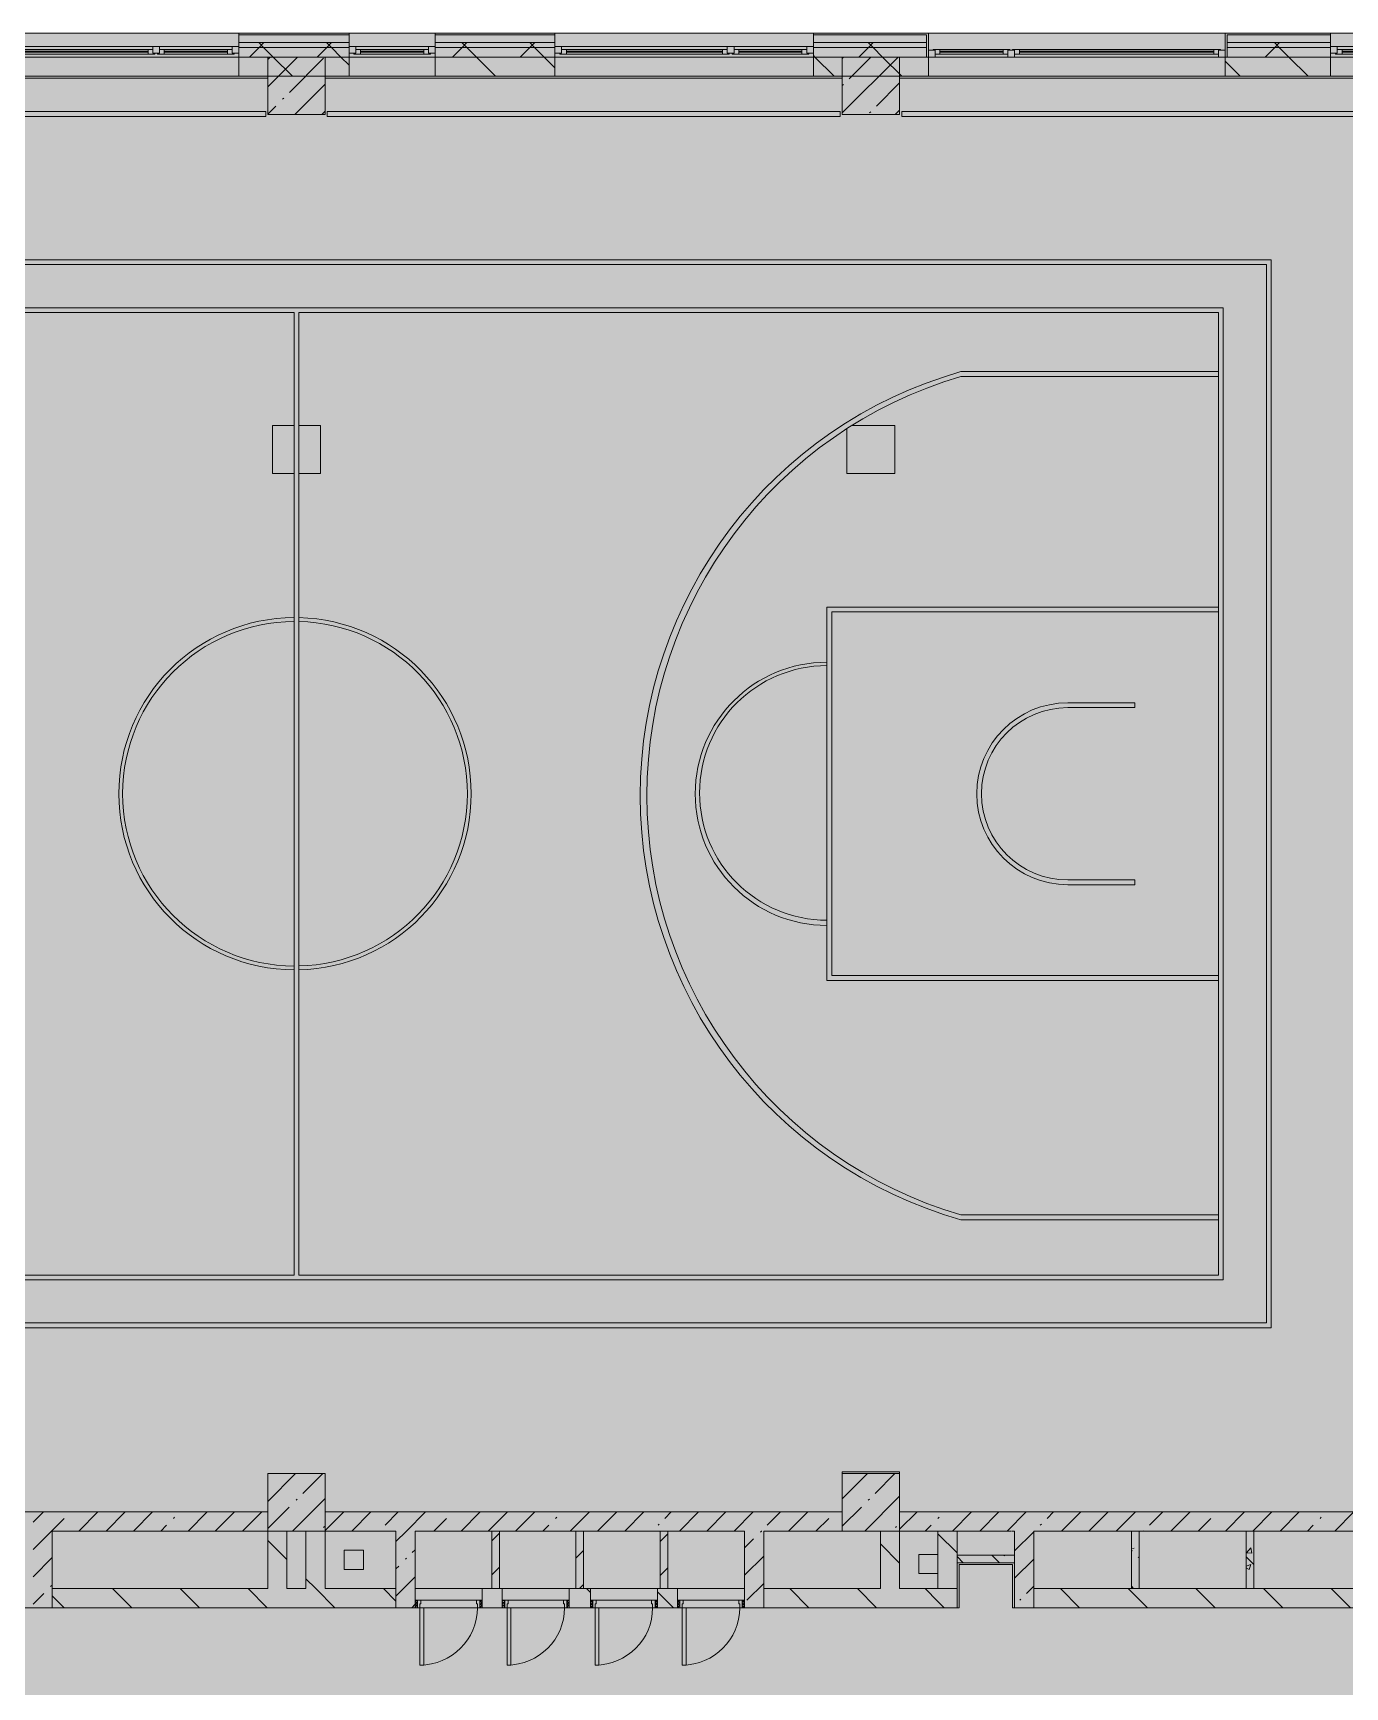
# Model space of a CAD drawing. Header units: millimetres. Extents: x 35098 to 231722, y -8553 to 29000.
# Drawn here: x 156422 to 170122, y 10072 to 27350 of the extents above; entities that cross this region are included whole.
import ezdxf

# ---------------------------------------------------------------- set-up
doc = ezdxf.new("R2010")
doc.units = ezdxf.units.MM
doc.linetypes.add('200_ШТРИХ__ш1_п0_6_', pattern=[800, 500, -300])
doc.layers.add('A-DETL-GENF-1', color=7, linetype='Continuous', lineweight=9, true_color=0xc0c0c0, transparency=0.4)
for name, color, linetype, lineweight in [('A-DETL-MBND-1', 7, '200_ШТРИХ__ш1_п0_6_', 9), ('A-WALL-4', 7, 'Continuous', 5), ('I-WALL-3', 7, 'Continuous', 5), ('S-COLS-1', 7, 'Continuous', 5)]:
    doc.layers.add(name, color=color, linetype=linetype, lineweight=lineweight)
for name, color, linetype, lineweight, true_color in [('A-DOOR-2', 7, 'Continuous', 5, 0xaaaaaa), ('A-DOOR-3', 7, 'Continuous', 5, 0xe2e2e2), ('A-DOOR-4', 7, 'Continuous', 5, 0xb7b7b7), ('A-DOOR-FRAM-1', 7, 'Continuous', 5, 0xe2e2e2), ('A-DOOR-FRAM-2', 7, 'Continuous', 5, 0xaaaaaa), ('A-DOOR-FRAM-3', 7, 'Continuous', 5, 0xb7b7b7), ('A-FLOR-2', 7, 'Continuous', 5, 0xb7b7b7), ('A-GLAZ-3', 7, 'Continuous', 5, 0x737373), ('A-WALL-5', 7, 'Continuous', 9, 0x737373), ('A-WALL-6', 7, 'Continuous', 5, 0x737373), ('I-WALL-4', 7, 'Continuous', 5, 0x737373), ('I-WALL-5', 7, 'Continuous', 5, 0x787878), ('S-COLS-2', 7, 'Continuous', 5, 0x737373)]:
    doc.layers.add(name, color=color, linetype=linetype, lineweight=lineweight, true_color=true_color)
pattern_1 = [(135, (104712.3, 0), (-353.5534, -353.5534), [])]
pattern_2 = [(45, (104712.3, 0), (-285.1231, 285.1231), []), (45, (104997.44, 0), (-285.1231, 285.1231), [504.031, -100.806, 16.764, -84.042])]
pattern_3 = [(45, (104712.3, 0), (-353.5534, 353.5534), []), (135, (104712.3, 0), (-353.5534, -353.5534), [])]
pattern_4 = [(135, (104712.3, 0), (-377.1708, -377.1708), [533.4, -88.9, 17.78, -88.9]), (135, (104712.3, 376.94), (-377.1708, -377.1708), []), (50, (104712.3, 0), (637.6445, -55.7866), [66.675, -733.425]), (355, (104712.3, 0), (-123.3494, 668.699), [53.34, -586.74]), (100.451, (104765.45, -4.65), (514.299, 612.908), [56.665, -623.315]), (46.184, (104712.3, 177.8), (948.776, -147.15), [100.012, -1100.137]), (96.636, (104791.4, 165.5), (830.909, 865.997), [84.998, -934.973]), (351.184, (104712.3, 177.8), (830.918, 865.988), [80.01, -880.11]), (21, (104801.2, 133.35), (530.6506, -357.9283), [66.675, -733.425]), (326, (104801.2, 133.35), (216.308, 644.6585), [53.34, -586.74]), (71.451, (104845.44, 103.5), (746.9596, 286.7243), [56.665, -623.315]), (37.5, (104712.32, 0), (10.8105, 295.9426), [16.764, -562.864, 16.764, -578.866, -588.962]), (37.5, (104712.32, 0), (10.8105, 295.9426), [-1175.258, 16.764, -572.198]), (7.5, (104712.3, 0), (233.8692, 350.6318), [16.764, -322.834, 16.764, -549.529, -224.472]), (7.5, (104712.3, 0), (233.8692, 350.6318), [-905.891, 16.764, -207.708]), (327.5, (104514.07, 0), (474.5678, -20.0513), [16.764, -205.486, 16.764, -676.656, -920.115]), (327.5, (104514.07, 0), (474.5678, -20.0513), [-915.67, 16.764, -903.351]), (317.5, (104425.17, 0), (518.4522, 88.9934), [16.764, -272.161, 16.764, -443.738, -653.415]), (317.5, (104425.17, 0), (518.4522, 88.9934), [-749.427, 16.764, -636.651])]
pattern_5 = [(45, (104712.32, 0), (-176.7767, 176.7767), [])]
pattern_6 = [(135, (1951.41, 164.685), (-14.14214, -14.14214), []), (225, (1951.41, 164.685), (14.14214, -14.14214), [])]
pattern_7 = [(45, (-171.384, 164.685), (-14.1421, 14.1421), []), (135, (-171.384, 164.685), (-14.1421, -14.1421), [])]

# ---------------------------------------------------------------- blocks, each defined once
blk = doc.blocks.new('BSC_Колонна _Прямоугольная - 600х600-23205375-2_7_2_птичка')
at = {"layer": 'S-COLS-1'}
h = blk.add_hatch(dxfattribs=at)
h.set_pattern_fill('FP_120', color=256, style=0, pattern_type=2)
h.set_pattern_definition([(45, (-54460, -12000), (-285.123, 285.123), []), (45, (-54174.88, -12000), (-285.123, 285.123), [504.031, -100.806, 16.764, -84.042])])
h.paths.add_polyline_path([(-300, -300), (300, -300), (300, 300), (-300, 300)])
at = {"layer": 'S-COLS-2'}
for p, q in [((300, 300), (-300, 300)), ((-300, 300), (-300, -300)), ((300, -300), (300, 300)), ((-300, -300), (300, -300))]:
    blk.add_line(p, q, dxfattribs=at)
blk = doc.blocks.new('BSC_Колонна _Прямоугольная - 600х600-V96-2_7_2_птичка')
at = {"layer": 'S-COLS-1'}
h = blk.add_hatch(dxfattribs=at)
h.set_pattern_fill('FP_135', color=256, style=0, pattern_type=2)
h.set_pattern_definition([(45, (-60460, -12000), (-285.1231, 285.1231), []), (45, (-60174.88, -12000), (-285.1231, 285.1231), [504.031, -100.806, 16.764, -84.042])])
h.paths.add_polyline_path([(-300, -300), (300, -300), (300, 300), (-300, 300), (-300, -201)])
at = {"layer": 'S-COLS-2'}
for p, q in [((300, 300), (-300, 300)), ((-300, 300), (-300, -300)), ((300, -300), (300, 300)), ((-300, -300), (300, -300))]:
    blk.add_line(p, q, dxfattribs=at)
blk = doc.blocks.new('120_Окно_СКБ_2Ст - 120_Окно_СКБ_2Ст 2700х2500 _мал створка справа_ 2-23206922-2_7_2_птичка')
at = {"layer": 'A-GLAZ-3'}
for p, q in [((-1350, -75), (-1350, -5)), ((-1350, -5), (-1280, -5)), ((1350, -5), (-1350, -5)), ((-1280, -75), (-1350, -75)), ((-1350, -75), (-1300, -75)), ((-1280, -75), (-1300, -75)), ((-1300, -75), (-1300, -85)), ((-1300, -85), (470, -85)), ((470, -85), (-1300, -85)), ((-1280, -5), (-1280, -75)), ((450, -35), (-1280, -35)), ((-1280, -35), (-1280, -75)), ((-1230, -85), (-1230, -35)), ((-1230, -55), (400, -55)), ((400, -65), (-1230, -65)), ((400, -85), (400, -35)), ((450, -75), (450, -5)), ((450, -5), (520, -5)), ((450, -75), (450, -35)), ((520, -75), (450, -75)), ((470, -75), (450, -75)), ((470, -75), (500, -75)), ((470, -85), (470, -75)), ((520, -75), (500, -75)), ((500, -75), (500, -85)), ((500, -85), (1300, -85)), ((1300, -85), (500, -85)), ((520, -5), (520, -75)), ((1280, -35), (520, -35)), ((520, -35), (520, -75)), ((570, -85), (570, -35)), ((570, -55), (1230, -55)), ((1230, -65), (570, -65)), ((1230, -85), (1230, -35)), ((1280, -75), (1280, -5)), ((1280, -5), (1350, -5)), ((1280, -75), (1280, -35)), ((1350, -75), (1280, -75)), ((1300, -75), (1280, -75)), ((1300, -75), (1350, -75)), ((1300, -85), (1300, -75)), ((1350, -5), (1350, -75))]:
    blk.add_line(p, q, dxfattribs=at)
blk = doc.blocks.new('120_Окно_СКБ_2Ст - 120_Окно_СКБ_2Ст 3100х2500 _мал_створка слева_ 2-19089248-2_7_2_птичка')
at = {"layer": 'A-GLAZ-3'}
for p, q in [((-1550, -75), (-1550, -5)), ((-1550, -5), (-1480, -5)), ((1550, -5), (-1550, -5)), ((-1480, -75), (-1550, -75)), ((-1550, -75), (-1500, -75)), ((-1480, -75), (-1500, -75)), ((-1500, -75), (-1500, -85)), ((-1500, -85), (670, -85)), ((670, -85), (-1500, -85)), ((-1480, -5), (-1480, -75)), ((650, -35), (-1480, -35)), ((-1480, -35), (-1480, -75)), ((-1430, -85), (-1430, -35)), ((-1430, -55), (600, -55)), ((600, -65), (-1430, -65)), ((600, -85), (600, -35)), ((650, -75), (650, -5)), ((650, -5), (720, -5)), ((650, -75), (650, -35)), ((720, -75), (650, -75)), ((670, -75), (650, -75)), ((670, -75), (700, -75)), ((670, -85), (670, -75)), ((720, -75), (700, -75)), ((700, -75), (700, -85)), ((700, -85), (1500, -85)), ((1500, -85), (700, -85)), ((720, -5), (720, -75)), ((1480, -35), (720, -35)), ((720, -35), (720, -75)), ((770, -85), (770, -35)), ((770, -55), (1430, -55)), ((1430, -65), (770, -65)), ((1430, -85), (1430, -35)), ((1480, -75), (1480, -5)), ((1480, -5), (1550, -5)), ((1480, -75), (1480, -35)), ((1550, -75), (1480, -75)), ((1500, -75), (1480, -75)), ((1500, -75), (1550, -75)), ((1500, -85), (1500, -75)), ((1550, -5), (1550, -75))]:
    blk.add_line(p, q, dxfattribs=at)
blk = doc.blocks.new('120_Окно_СКБ_2Ст - 120_Окно_СКБ_2Ст 3100х2500 _мал_створка слева_-22274797-2_7_2_птичка')
at = {"layer": 'A-GLAZ-3'}
for p, q in [((-1550, 45), (-1550, 115)), ((-1550, 115), (-1480, 115)), ((1550, 115), (-1550, 115)), ((-1480, 45), (-1550, 45)), ((-1550, 45), (-1500, 45)), ((-1480, 45), (-1500, 45)), ((-1500, 45), (-1500, 35)), ((-1500, 35), (670, 35)), ((670, 35), (-1500, 35)), ((-1480, 115), (-1480, 45)), ((650, 85), (-1480, 85)), ((-1480, 85), (-1480, 45)), ((-1430, 35), (-1430, 85)), ((-1430, 65), (600, 65)), ((600, 55), (-1430, 55)), ((600, 35), (600, 85)), ((650, 45), (650, 115)), ((650, 115), (720, 115)), ((650, 45), (650, 85)), ((720, 45), (650, 45)), ((670, 45), (650, 45)), ((670, 45), (700, 45)), ((670, 35), (670, 45)), ((720, 45), (700, 45)), ((700, 45), (700, 35)), ((700, 35), (1500, 35)), ((1500, 35), (700, 35)), ((720, 115), (720, 45)), ((1480, 85), (720, 85)), ((720, 85), (720, 45)), ((770, 35), (770, 85)), ((770, 65), (1430, 65)), ((1430, 55), (770, 55)), ((1430, 35), (1430, 85)), ((1480, 45), (1480, 115)), ((1480, 115), (1550, 115)), ((1480, 45), (1480, 85)), ((1550, 45), (1480, 45)), ((1500, 45), (1480, 45)), ((1500, 45), (1550, 45)), ((1500, 35), (1500, 45)), ((1550, 115), (1550, 45))]:
    blk.add_line(p, q, dxfattribs=at)
blk = doc.blocks.new('BSC_Колонна _Прямоугольная - 500х500-33455413-2_7_2_птичка')
at = {"layer": 'A-DETL-MBND-1'}
for p, q in [((-250, 250), (-23, 250)), ((-250, -250), (-250, 250)), ((27, 250), (250, 250)), ((250, 250), (250, -250)), ((-23, -250), (-250, -250)), ((250, -250), (27, -250))]:
    blk.add_line(p, q, dxfattribs=at)
blk = doc.blocks.new('120_Окно_СКБ_1Ст - 120_Окно_СКБ_1Ст 900х2500_h_-19906774-2_7_2_птичка')
at = {"layer": 'A-GLAZ-3'}
for p, q in [((-450, -75), (-450, -5)), ((-450, -5), (-380, -5)), ((450, -5), (-450, -5)), ((-380, -75), (-450, -75)), ((-450, -75), (-400, -75)), ((-380, -75), (-400, -75)), ((-400, -75), (-400, -85)), ((-400, -85), (400, -85)), ((400, -85), (-400, -85)), ((-380, -5), (-380, -75)), ((380, -35), (-380, -35)), ((-380, -35), (-380, -75)), ((-330, -85), (-330, -35)), ((-330, -55), (330, -55)), ((330, -65), (-330, -65)), ((330, -85), (330, -35)), ((380, -75), (380, -5)), ((380, -5), (450, -5)), ((380, -75), (380, -35)), ((450, -75), (380, -75)), ((400, -75), (380, -75)), ((400, -75), (450, -75)), ((400, -85), (400, -75)), ((450, -5), (450, -75))]:
    blk.add_line(p, q, dxfattribs=at)
blk = doc.blocks.new('110_Дверь_СКБ_1Ст - д-18 700x2100h_Технический шкаф ЭОМ и СС-V152-2_7_2_птичка')
at = {"layer": 'A-DOOR-2'}
h = blk.add_hatch(dxfattribs=at)
h.set_pattern_fill('FP_176', color=256, style=0, pattern_type=2)
h.set_pattern_definition(pattern_6)
h.paths.add_polyline_path([(362.5, 100), (337.5, 100), (337.5, 20), (362.5, 20)])
at = {"layer": 'A-DOOR-3'}
h = blk.add_hatch(color=256, dxfattribs=at)
h.paths.add_polyline_path([(-312.5, 100), (-312.5, 20), (-277.5, 20), (-277.5, 60), (-287.5, 60), (-287.5, 100), (-300.5, 100)])
h.paths.add_polyline_path([(312.5, 100), (312.5, 60), (302.5, 60), (302.5, 20), (337.5, 20), (337.5, 100)])
at = {"layer": 'A-DOOR-FRAM-1'}
blk.add_hatch(color=256, dxfattribs=at).paths.add_polyline_path([(272.5, 700), (272.5, 100), (312.5, 100), (312.5, 700)])
at = {"layer": 'A-DOOR-FRAM-2'}
h = blk.add_hatch(dxfattribs=at)
h.set_pattern_fill('FP_177', color=256, style=0, pattern_type=2)
h.set_pattern_definition(pattern_7)
h.paths.add_polyline_path([(-312.5, 100), (-337.5, 100), (-337.5, 20), (-312.5, 20)])
at = {"layer": 'A-DOOR-4'}
for p, q in [((312.5, 700), (272.5, 700)), ((272.5, 700), (272.5, 100)), ((312.5, 100), (312.5, 700)), ((272.5, 100), (312.5, 100))]:
    blk.add_line(p, q, dxfattribs=at)
blk.add_arc((312.5, 100), 600, 90, 180, dxfattribs=at)
at = {"layer": 'A-DOOR-FRAM-3'}
for p, q in [((-312.5, 100), (-337.5, 100)), ((-337.5, 100), (-337.5, 20)), ((-337.5, 20), (-312.5, 20)), ((-287.5, 100), (-312.5, 100)), ((-312.5, 100), (-312.5, 20)), ((-312.5, 20), (-312.5, 100)), ((-312.5, 20), (-277.5, 20)), ((-287.5, 60), (-287.5, 100)), ((-287.5, 100), (272.5, 100)), ((-277.5, 60), (-287.5, 60)), ((-277.5, 20), (-277.5, 60)), ((302.5, 20), (-277.5, 20)), ((312.5, 60), (302.5, 60)), ((302.5, 60), (302.5, 20)), ((302.5, 20), (337.5, 20)), ((312.5, 100), (312.5, 60)), ((337.5, 100), (312.5, 100)), ((337.5, 20), (337.5, 100)), ((362.5, 100), (337.5, 100)), ((337.5, 100), (337.5, 20)), ((337.5, 20), (362.5, 20)), ((362.5, 20), (362.5, 100))]:
    blk.add_line(p, q, dxfattribs=at)
blk = doc.blocks.new('110_Дверь_СКБ_1Ст - д-18 700x2100h_Технический шкаф ЭОМ и СС-V153-2_7_2_птичка')
at = {"layer": 'A-DOOR-2'}
h = blk.add_hatch(dxfattribs=at)
h.set_pattern_fill('FP_176', color=256, style=0, pattern_type=2)
h.set_pattern_definition(pattern_6)
h.paths.add_polyline_path([(362.5, 100), (337.5, 100), (337.5, 20), (362.5, 20)])
at = {"layer": 'A-DOOR-3'}
h = blk.add_hatch(color=256, dxfattribs=at)
h.paths.add_polyline_path([(312.5, 100), (312.5, 60), (302.5, 60), (302.5, 20), (337.5, 20), (337.5, 100)])
h.paths.add_polyline_path([(-287.5, 100), (-312.5, 100), (-312.5, 20), (-277.5, 20), (-277.5, 60), (-287.5, 60)])
at = {"layer": 'A-DOOR-FRAM-1'}
blk.add_hatch(color=256, dxfattribs=at).paths.add_polyline_path([(272.5, 700), (272.5, 100), (312.5, 100), (312.5, 700)])
at = {"layer": 'A-DOOR-FRAM-2'}
h = blk.add_hatch(dxfattribs=at)
h.set_pattern_fill('FP_177', color=256, style=0, pattern_type=2)
h.set_pattern_definition(pattern_7)
h.paths.add_polyline_path([(-318, 100), (-337.5, 100), (-337.5, 20), (-312.5, 20), (-312.5, 100)])
at = {"layer": 'A-DOOR-4'}
for p, q in [((312.5, 700), (272.5, 700)), ((272.5, 700), (272.5, 100)), ((312.5, 100), (312.5, 700)), ((272.5, 100), (312.5, 100))]:
    blk.add_line(p, q, dxfattribs=at)
blk.add_arc((312.5, 100), 600, 90, 180, dxfattribs=at)
at = {"layer": 'A-DOOR-FRAM-3'}
for p, q in [((-312.5, 100), (-337.5, 100)), ((-337.5, 100), (-337.5, 20)), ((-337.5, 20), (-312.5, 20)), ((-287.5, 100), (-312.5, 100)), ((-312.5, 100), (-312.5, 20)), ((-312.5, 20), (-312.5, 100)), ((-312.5, 20), (-277.5, 20)), ((-287.5, 60), (-287.5, 100)), ((-287.5, 100), (272.5, 100)), ((-277.5, 60), (-287.5, 60)), ((-277.5, 20), (-277.5, 60)), ((302.5, 20), (-277.5, 20)), ((312.5, 60), (302.5, 60)), ((302.5, 60), (302.5, 20)), ((302.5, 20), (337.5, 20)), ((312.5, 100), (312.5, 60)), ((337.5, 100), (312.5, 100)), ((337.5, 20), (337.5, 100)), ((362.5, 100), (337.5, 100)), ((337.5, 100), (337.5, 20)), ((337.5, 20), (362.5, 20)), ((362.5, 20), (362.5, 100))]:
    blk.add_line(p, q, dxfattribs=at)
blk = doc.blocks.new('BSC_Колонна _Прямоугольная - 500х500-V164-2_7_2_птичка')
at = {"layer": 'A-DETL-MBND-1'}
for p, q in [((-250, -250), (-250, 216)), ((-198, 250), (250, 250)), ((250, 250), (250, -250)), ((250, -250), (-250, -250))]:
    blk.add_line(p, q, dxfattribs=at)

msp = doc.modelspace()

# ---------------------------------------------------------------- hatches: boundary and pattern name
at = {"layer": 'A-DETL-GENF-1'}
msp.add_hatch(color=256, dxfattribs=at).paths.add_polyline_path([(180553.3, -280), (180572.3, -280), (180572.3, 3300), (189572.3, 3300), (189572.3, 27350), (146622.3, 27350), (146622.3, 23778), (143472.3, 23778), (143472.3, -280), (179625.7, -280)])
at = {"layer": 'A-WALL-4'}
h = msp.add_hatch(dxfattribs=at)
h.set_pattern_fill('FP_103', color=256, style=0, pattern_type=2)
h.set_pattern_definition(pattern_3)
h.paths.add_polyline_path([(189516.2, 27200), (189572.3, 27200), (189572.3, 27250), (185062.3, 27250), (185062.3, 27200), (188900.9, 27200)])
h.paths.add_polyline_path([(181480.8, 27200), (182562.3, 27200), (182562.3, 27250), (181052.3, 27250), (181052.3, 27200)])
h.paths.add_polyline_path([(172205.6, 27200), (172672.3, 27200), (172669.3, 27250), (170872.3, 27250), (170872.3, 27200), (171278.1, 27200)])
h.paths.add_polyline_path([(173572.3, 27200), (178952.3, 27200), (178952.3, 27250), (173572.3, 27250)])
h.paths.add_polyline_path([(169972.3, 27200), (169972.3, 27250), (168892.3, 27250), (168892.3, 27200), (169667.5, 27200)])
h.paths.add_polyline_path([(154372.6, 27200), (155472.5, 27200), (155472.5, 27250), (154372.6, 27250)])
h.paths.add_polyline_path([(164572.3, 27200), (165752.3, 27200), (165752.3, 27250), (164572.3, 27250)])
h.paths.add_polyline_path([(161872.3, 27200), (161872.3, 27250), (160622.2, 27250), (160622.2, 27200), (161539.1, 27200)])
h.paths.add_polyline_path([(159220.3, 27200), (159722.2, 27200), (159722.2, 27250), (158572.5, 27250), (158572.5, 27200)])
h.paths.add_polyline_path([(146772.3, 27200), (149119.3, 27200), (149119.3, 27250), (146722.3, 27250), (146722.3, 27200)])
h.paths.add_polyline_path([(153472.6, 27200), (153472.6, 27250), (152219.3, 27250), (152219.3, 27200), (152727.7, 27200)])
h = msp.add_hatch(dxfattribs=at)
h.set_pattern_fill('FP_103', color=256, style=0, pattern_type=2)
h.set_pattern_definition(pattern_3)
h.paths.add_polyline_path([(188912.3, 27100), (189572.3, 27100), (189572.3, 27200), (185062.3, 27200), (185062.3, 27100), (188900.9, 27100)])
h.paths.add_polyline_path([(172205.6, 27100), (172672.3, 27100), (172669.3, 27200), (170872.3, 27200), (170872.3, 27100), (171472.3, 27100)])
h.paths.add_polyline_path([(169972.3, 27100), (169972.3, 27200), (168892.3, 27200), (168892.3, 27100), (169667.5, 27100)])
h.paths.add_polyline_path([(173572.3, 27100), (178952.3, 27100), (178952.3, 27200), (173572.3, 27200)])
h.paths.add_polyline_path([(182562.3, 27100), (182562.3, 27200), (181052.3, 27200), (181052.3, 27100), (182408.3, 27100)])
h.paths.add_polyline_path([(161872.3, 27100), (161872.3, 27200), (160622.2, 27200), (160622.2, 27100), (161539.1, 27100)])
h.paths.add_polyline_path([(165752.3, 27100), (165752.3, 27200), (164572.3, 27200), (164572.3, 27100), (165712.9, 27100)])
h.paths.add_polyline_path([(158572.5, 27100), (159722.2, 27100), (159722.2, 27200), (158572.5, 27200)])
h.paths.add_polyline_path([(149119.3, 27100), (149119.3, 27200), (146772.3, 27200), (146772.3, 27100), (148090.1, 27100)])
h.paths.add_polyline_path([(152219.3, 27100), (153472.6, 27100), (153472.6, 27200), (152219.3, 27200)])
h.paths.add_polyline_path([(154372.6, 27100), (155472.5, 27100), (155472.5, 27200), (154372.6, 27200)])
at = {"layer": 'I-WALL-3'}
h = msp.add_hatch(dxfattribs=at)
h.set_pattern_fill('FP_114', color=256, style=0, pattern_type=2)
h.set_pattern_definition(pattern_1)
h.paths.add_polyline_path([(185062.3, 26900), (185362.3, 26900), (185362.3, 27100), (185062.3, 27100), (185062.3, 26974.9)])
h.paths.add_polyline_path([(188912.3, 26900), (188912.3, 27100), (185862.3, 27100), (185862.3, 26900), (188900.9, 26900)])
h.paths.add_polyline_path([(178252.3, 26900), (178252.3, 27100), (175522.3, 27100), (175522.3, 26900), (177770.7, 26900)])
h.paths.add_polyline_path([(172672.3, 26900), (172669.3, 27100), (171472.3, 27100), (171472.3, 26900), (172669.3, 26900)])
h.paths.add_polyline_path([(178952.3, 26900), (178952.3, 27100), (178752.3, 27100), (178752.3, 26900)])
h.paths.add_polyline_path([(173572.3, 26900), (175022.3, 26900), (175022.3, 27100), (173572.3, 27100)])
h.paths.add_polyline_path([(181462.3, 26900), (181462.3, 27100), (181052.3, 27100), (181052.3, 26900)])
h.paths.add_polyline_path([(182562.3, 26900), (182562.3, 27100), (181962.3, 27100), (181962.3, 26900), (182408.3, 26900)])
h.paths.add_polyline_path([(161075.3, 26900), (161872.3, 26900), (161872.3, 27100), (160622.2, 27100), (160622.2, 26900)])
h.paths.add_polyline_path([(158572.5, 26900), (159722.2, 26900), (159722.2, 27100), (158572.5, 27100)])
h.paths.add_polyline_path([(164572.3, 26900), (165772.3, 26900), (165772.3, 27100), (164572.3, 27100)])
h.paths.add_polyline_path([(169177.1, 26900), (169972.3, 26900), (169972.3, 27100), (168872.3, 27100), (168872.3, 26900)])
h.paths.add_polyline_path([(155077.1, 26900), (155472.5, 26900), (155472.5, 27100), (155077.1, 27100)])
h = msp.add_hatch(dxfattribs=at)
h.set_pattern_fill('FP_114', color=256, style=0, pattern_type=2)
h.set_pattern_definition(pattern_1)
h.paths.add_polyline_path([(155510.2, 11700), (156422.3, 11700), (156422.3, 11900), (153472.3, 11900), (153472.3, 11700), (154582.7, 11700)])
h.paths.add_polyline_path([(147472.3, 11700), (149948, 11700), (149945.1, 11900), (147472.3, 11900)])
h.paths.add_polyline_path([(151398, 11700), (152872.3, 11700), (152872.3, 11900), (151398, 11900), (151398, 11799.5)])
h = msp.add_hatch(dxfattribs=at)
h.set_pattern_fill('FP_111', color=256, style=0, pattern_type=2)
h.set_pattern_definition(pattern_2)
h.paths.add_polyline_path([(156422.3, 10900), (156622.3, 10900), (156622.3, 11900), (156422.3, 11900), (156422.3, 11100)])
h = msp.add_hatch(dxfattribs=at)
h.set_pattern_fill('FP_111', color=256, style=0, pattern_type=2)
h.set_pattern_definition(pattern_2)
h.paths.add_polyline_path([(158872.3, 11700), (158872.3, 11900), (156622.3, 11900), (156622.3, 11700), (157365.3, 11700)])
h = msp.add_hatch(dxfattribs=at)
h.set_pattern_fill('FP_111', color=256, style=0, pattern_type=2)
h.set_pattern_definition(pattern_2)
h.paths.add_polyline_path([(160412.3, 11700), (164872.3, 11700), (164872.3, 11900), (159472.3, 11900), (159472.3, 11700), (160212.3, 11700)])
h.paths.add_polyline_path([(169172.3, 11700), (170872.3, 11700), (170872.3, 11900), (165472.3, 11900), (165472.3, 11700), (169092.3, 11700)])
h = msp.add_hatch(dxfattribs=at)
h.set_pattern_fill('FP_114', color=256, style=0, pattern_type=2)
h.set_pattern_definition(pattern_1)
h.paths.add_polyline_path([(159072.3, 11100), (159072.3, 11700), (158872.3, 11700), (158872.3, 11100)])
h = msp.add_hatch(dxfattribs=at)
h.set_pattern_fill('FP_114', color=256, style=0, pattern_type=2)
h.set_pattern_definition(pattern_1)
h.paths.add_polyline_path([(159272.3, 11100), (159472.3, 11100), (159472.3, 11700), (159272.3, 11700), (159272.3, 11221)])
h = msp.add_hatch(dxfattribs=at)
h.set_pattern_fill('FP_111', color=256, style=0, pattern_type=2)
h.set_pattern_definition(pattern_2)
h.paths.add_polyline_path([(160212.3, 10900), (160412.3, 10900), (160412.3, 11700), (160212.3, 11700), (160212.3, 10980)])
h = msp.add_hatch(dxfattribs=at)
h.set_pattern_fill('FP_115', color=256, style=0, pattern_type=2)
h.set_pattern_definition(pattern_5)
h.paths.add_polyline_path([(161291.6, 11100), (161291.6, 11700), (161211.6, 11700), (161211.6, 11100)])
h = msp.add_hatch(dxfattribs=at)
h.set_pattern_fill('FP_115', color=256, style=0, pattern_type=2)
h.set_pattern_definition(pattern_5)
h.paths.add_polyline_path([(162171.6, 11100), (162171.6, 11700), (162091.6, 11700), (162091.6, 11100)])
h = msp.add_hatch(dxfattribs=at)
h.set_pattern_fill('FP_115', color=256, style=0, pattern_type=2)
h.set_pattern_definition(pattern_5)
h.paths.add_polyline_path([(163051.6, 11100), (163051.6, 11700), (162971.6, 11700), (162971.6, 11100)])
h = msp.add_hatch(dxfattribs=at)
h.set_pattern_fill('FP_111', color=256, style=0, pattern_type=2)
h.set_pattern_definition(pattern_2)
h.paths.add_polyline_path([(164052.3, 10900), (164052.3, 11700), (163852.3, 11700), (163857.9, 10900)])
h = msp.add_hatch(dxfattribs=at)
h.set_pattern_fill('FP_114', color=256, style=0, pattern_type=2)
h.set_pattern_definition(pattern_1)
h.paths.add_polyline_path([(165472.3, 11100), (165472.3, 11700), (165272.3, 11700), (165272.3, 11100)])
h = msp.add_hatch(dxfattribs=at)
h.set_pattern_fill('FP_114', color=256, style=0, pattern_type=2)
h.set_pattern_definition(pattern_1)
h.paths.add_polyline_path([(166072.3, 11100), (166072.3, 11700), (165872.3, 11700), (165872.3, 11100)])
h = msp.add_hatch(dxfattribs=at)
h.set_pattern_fill('FP_114', color=256, style=0, pattern_type=2)
h.set_pattern_definition(pattern_1)
h.paths.add_polyline_path([(165872.3, 10900), (166072.3, 10900), (166072.3, 11700), (165872.3, 11700), (165872.3, 11100)])
h = msp.add_hatch(dxfattribs=at)
h.set_pattern_fill('FP_111', color=256, style=0, pattern_type=2)
h.set_pattern_definition(pattern_2)
h.paths.add_polyline_path([(166872.3, 10900), (166872.3, 11700), (166672.3, 11700), (166672.3, 10900)])
h = msp.add_hatch(dxfattribs=at)
h.set_pattern_fill('FP_114', color=256, style=0, pattern_type=2)
h.set_pattern_definition(pattern_1)
h.paths.add_polyline_path([(165872.3, 10900), (165872.3, 11100), (164052.3, 11100), (164052.3, 10900), (164785.4, 10900)])
h.paths.add_polyline_path([(159220.3, 10900), (160212.3, 10900), (160212.3, 11100), (156622.3, 11100), (156622.3, 10900), (157365.3, 10900)])
h.paths.add_polyline_path([(161112.3, 10900), (161322.3, 10900), (161322.3, 11100), (161112.3, 11100), (161112.3, 10980)])
h.paths.add_polyline_path([(162942.3, 10900), (163152.3, 10900), (163152.3, 11100), (162942.3, 11100), (162942.3, 10980)])
h.paths.add_polyline_path([(162242.3, 10900), (162242.3, 11100), (162022.3, 11100), (162022.3, 10900)])
h.paths.add_polyline_path([(151973, 10900), (156422.3, 10900), (156422.3, 11100), (151973, 11100)])
h = msp.add_hatch(dxfattribs=at)
h.set_pattern_fill('FP_114', color=256, style=0, pattern_type=2)
h.set_pattern_definition(pattern_1)
h.paths.add_polyline_path([(171272.3, 10900), (171272.3, 11100), (166872.3, 11100), (166872.3, 10900), (168495.5, 10900)])
at = {"layer": 'I-WALL-5'}
h = msp.add_hatch(dxfattribs=at)
h.set_pattern_fill('FP_124', color=256, style=0, pattern_type=2)
h.set_pattern_definition(pattern_4)
h.paths.add_polyline_path([(167972.3, 11100), (167972.3, 11700), (167892.3, 11700), (167892.3, 11100)])
h = msp.add_hatch(dxfattribs=at)
h.set_pattern_fill('FP_124', color=256, style=0, pattern_type=2)
h.set_pattern_definition(pattern_4)
h.paths.add_polyline_path([(169172.3, 11100), (169172.3, 11700), (169092.3, 11700), (169092.3, 11100)])
h = msp.add_hatch(dxfattribs=at)
h.set_pattern_fill('FP_124', color=256, style=0, pattern_type=2)
h.set_pattern_definition(pattern_4)
h.paths.add_polyline_path([(166672.3, 11370), (166672.3, 11450), (166072.3, 11450), (166072.3, 11370), (166640.5, 11370)])
at = {"layer": 'S-COLS-1'}
h = msp.add_hatch(dxfattribs=at)
h.set_pattern_fill('FP_111', color=256, style=0, pattern_type=2)
h.set_pattern_definition(pattern_2)
h.paths.add_polyline_path([(159472.3, 26500), (159472.3, 27100), (158872.3, 27100), (158872.3, 26500), (159220.3, 26500)])
h = msp.add_hatch(dxfattribs=at)
h.set_pattern_fill('FP_111', color=256, style=0, pattern_type=2)
h.set_pattern_definition(pattern_2)
h.paths.add_polyline_path([(165472.3, 26500), (165472.3, 27100), (164872.3, 27100), (164872.3, 26500)])

# ---------------------------------------------------------------- linework, layer by layer
at = {"layer": 'A-FLOR-2'}
for p, q in [((169352.3, 24981.3), (148995.9, 24981.3)), ((149045.9, 24931.3), (169302.3, 24931.3)), ((169302.3, 24931.3), (169302.3, 13874.4)), ((169352.3, 13824.4), (169352.3, 24981.3)), ((168852.3, 24481.3), (149495.9, 24481.3)), ((149545.9, 24431.3), (159149.1, 24431.3)), ((159149.1, 24431.3), (159149.1, 14374.4)), ((159199.1, 14374.4), (159199.1, 24431.3)), ((159199.1, 24431.3), (168802.3, 24431.3)), ((168802.3, 24431.3), (168802.3, 14374.4)), ((168852.3, 14324.4), (168852.3, 24481.3)), ((168802.3, 23812.8), (166112.6, 23812.8)), ((166112.6, 23762.8), (168802.3, 23762.8)), ((164712.6, 21352.8), (164712.6, 17452.8)), ((168802.3, 21352.8), (164712.6, 21352.8)), ((164762.6, 17502.8), (164762.6, 21302.8)), ((164762.6, 21302.8), (168802.3, 21302.8)), ((167927.3, 20352.8), (167227.3, 20352.8)), ((167227.3, 20302.8), (167927.3, 20302.8)), ((167927.3, 20302.8), (167927.3, 20352.8)), ((167927.3, 18502.8), (167227.3, 18502.8)), ((167927.3, 18452.8), (167927.3, 18502.8)), ((167227.3, 18452.8), (167927.3, 18452.8)), ((164712.6, 17452.8), (168802.3, 17452.8)), ((168802.3, 17502.8), (164762.6, 17502.8)), ((168802.3, 15002.8), (166112.6, 15002.8)), ((166112.6, 14952.8), (168802.3, 14952.8)), ((159149.1, 14374.4), (149545.9, 14374.4)), ((168802.3, 14374.4), (159199.1, 14374.4)), ((149495.9, 14324.4), (168852.3, 14324.4)), ((148995.9, 13824.4), (169352.3, 13824.4)), ((169302.3, 13874.4), (149045.9, 13874.4)), ((164872.3, 12300), (164872.3, 12320)), ((164872.3, 12320), (165472.3, 12320)), ((165472.3, 12320), (165472.3, 12300)), ((159672.3, 11500), (159872.3, 11500)), ((159672.3, 11300), (159672.3, 11500)), ((159872.3, 11500), (159872.3, 11300)), ((165672.3, 11457), (165872.3, 11457)), ((165672.3, 11257), (165672.3, 11457)), ((159872.3, 11300), (159672.3, 11300)), ((165872.3, 11257), (165672.3, 11257)), ((166651.3, 11350), (166092.3, 11350)), ((166092.3, 11350), (166092.3, 10900)), ((166651.3, 10900), (166651.3, 11350)), ((166092.3, 10900), (166072.3, 10900)), ((166672.3, 10900), (166651.3, 10900))]:
    msp.add_line(p, q, dxfattribs=at)
for centre, radius, start, end in [((167367.3, 19382.8), 4604.2, 105.81331, 254.18669), ((167396.8, 19382.8), 4564.4, 106.34112, 253.65888), ((159157.5, 19403.3), 1840, 90.26005, 180), ((159157.5, 19403.3), 1800, 90.26583, 180), ((159157.5, 19403.3), 1840, 0, 88.70133), ((159157.5, 19403.3), 1800, 0, 88.67247), ((164712.6, 19402.8), 1375, 90, 270), ((164712.6, 19411.7), 1330, 90, 270), ((167227.3, 19402.8), 950, 90, 270), ((167227.3, 19402.8), 900, 90, 270), ((159157.5, 19403.3), 1840, 180, 269.73995), ((159157.5, 19403.3), 1800, 180, 269.73417), ((159157.5, 19403.3), 1800, 271.32753, 360), ((159157.5, 19403.3), 1840, 271.29867, 360)]:
    msp.add_arc(centre, radius, start, end, dxfattribs=at)
at = {"layer": 'A-WALL-5'}
for p, q in [((159722.2, 27330), (158572.5, 27330)), ((161872.3, 27330), (160622.2, 27330)), ((165752.3, 27330), (164572.3, 27330)), ((165752.3, 27100), (165752.3, 27330)), ((168892.3, 27330), (168892.3, 27100)), ((169972.3, 27330), (168892.3, 27330)), ((159722.2, 27250), (158572.5, 27250)), ((159722.2, 27200), (158572.5, 27200)), ((161872.3, 27250), (160622.2, 27250)), ((161872.3, 27200), (160622.2, 27200)), ((165752.3, 27250), (164572.3, 27250)), ((165752.3, 27200), (164572.3, 27200)), ((169972.3, 27250), (168892.3, 27250)), ((169972.3, 27200), (168892.3, 27200)), ((159722.2, 27100), (158572.5, 27100)), ((161872.3, 27100), (160622.2, 27100)), ((165772.3, 27100), (164572.3, 27100)), ((169972.3, 27100), (168872.3, 27100)), ((161291.6, 11700), (161211.6, 11700)), ((162171.6, 11700), (162091.6, 11700)), ((163051.6, 11700), (162971.6, 11700)), ((166072.3, 11700), (165872.3, 11700)), ((167972.3, 11700), (167892.3, 11700)), ((169172.3, 11700), (169092.3, 11700)), ((166072.3, 11370), (166072.3, 11450)), ((166672.3, 11370), (166672.3, 11450)), ((156622.3, 10900), (156622.3, 11100)), ((160212.3, 10900), (160212.3, 11100)), ((161211.6, 11100), (161291.6, 11100)), ((162091.6, 11100), (162171.6, 11100)), ((162971.6, 11100), (163051.6, 11100)), ((164052.3, 10900), (164052.3, 11100)), ((166872.3, 10900), (166872.3, 11100)), ((167892.3, 11100), (167972.3, 11100)), ((169092.3, 11100), (169172.3, 11100))]:
    msp.add_line(p, q, dxfattribs=at)
at = {"layer": 'A-WALL-6'}
for p, q in [((146622.3, 27350), (161872.3, 27350)), ((158572.5, 27350), (158572.5, 27100)), ((159722.2, 27100), (159722.2, 27350)), ((160622.2, 27350), (160622.2, 27100)), ((161872.3, 27100), (161872.3, 27350)), ((181052.3, 27350), (161872.3, 27350)), ((164572.3, 27350), (164572.3, 27100)), ((165772.3, 27100), (165772.3, 27350)), ((168872.3, 27350), (168872.3, 27100)), ((169972.3, 27100), (169972.3, 27350))]:
    msp.add_line(p, q, dxfattribs=at)
at = {"layer": 'I-WALL-4'}
for p, q in [((155472.5, 27100), (158572.5, 27100)), ((158572.5, 27100), (158572.5, 26900)), ((159722.2, 26900), (159722.2, 27100)), ((159722.2, 27100), (160622.2, 27100)), ((160622.2, 27100), (160622.2, 26900)), ((161872.3, 26900), (161872.3, 27100)), ((161872.3, 27100), (164572.3, 27100)), ((164572.3, 27100), (164572.3, 26900)), ((165772.3, 26900), (165772.3, 27100)), ((165772.3, 27100), (168872.3, 27100)), ((168872.3, 27100), (168872.3, 26900)), ((169972.3, 26900), (169972.3, 27100)), ((169972.3, 27100), (170852.3, 27100)), ((158872.3, 26880), (153472.3, 26880)), ((155077.1, 26900), (170872.3, 26900)), ((164872.3, 26880), (159472.3, 26880)), ((170852.3, 26880), (165472.3, 26880)), ((153493.6, 26529), (158851.3, 26529)), ((158851.3, 26479), (153493.6, 26479)), ((158851.3, 26479), (158851.3, 26529)), ((159492.3, 26529), (164852.3, 26529)), ((159492.3, 26529), (159492.3, 26479)), ((164852.3, 26479), (159492.3, 26479)), ((164852.3, 26479), (164852.3, 26529)), ((165493.3, 26529), (170872.3, 26529)), ((165493.3, 26529), (165493.3, 26479)), ((170872.8, 26479), (165493.3, 26479)), ((158872.3, 11900), (153472.3, 11900)), ((164872.3, 11900), (159472.3, 11900)), ((170872.3, 11900), (165472.3, 11900)), ((156622.3, 11100), (156622.3, 11700)), ((156622.3, 11700), (158872.3, 11700)), ((158872.3, 11700), (158872.3, 11100)), ((159072.3, 11100), (159072.3, 11700)), ((159272.3, 11700), (159272.3, 11100)), ((159472.3, 11100), (159472.3, 11700)), ((159472.3, 11700), (160212.3, 11700)), ((160212.3, 11700), (160212.3, 11100)), ((160412.3, 10980), (160412.3, 11700)), ((160412.3, 11700), (161211.6, 11700)), ((161211.6, 11700), (161211.6, 11100)), ((161291.6, 11100), (161291.6, 11700)), ((161291.6, 11700), (162091.6, 11700)), ((162091.6, 11700), (162091.6, 11100)), ((162171.6, 11100), (162171.6, 11700)), ((162171.6, 11700), (162971.6, 11700)), ((162971.6, 11700), (162971.6, 11100)), ((163051.6, 11100), (163051.6, 11700)), ((163051.6, 11700), (163852.3, 11700)), ((163852.3, 11700), (163852.3, 10980)), ((164052.3, 11100), (164052.3, 11700)), ((164052.3, 11700), (164872.3, 11700)), ((165272.3, 11700), (165272.3, 11100)), ((165472.3, 11100), (165472.3, 11700)), ((165472.3, 11700), (165872.3, 11700)), ((165872.3, 11700), (165872.3, 11100)), ((166072.3, 11450), (166072.3, 11700)), ((166072.3, 11700), (166640.5, 11700)), ((166646.2, 11700), (166672.3, 11700)), ((166672.3, 11700), (166672.3, 11450)), ((166872.3, 11100), (166872.3, 11700)), ((166872.3, 11700), (167892.3, 11700)), ((167892.3, 11700), (167892.3, 11100)), ((167972.3, 11100), (167972.3, 11700)), ((167972.3, 11700), (169092.3, 11700)), ((169092.3, 11700), (169092.3, 11100)), ((169172.3, 11100), (169172.3, 11700)), ((169172.3, 11700), (170872.3, 11700)), ((166672.3, 11450), (166072.3, 11450)), ((166072.3, 11100), (166072.3, 11370)), ((166072.3, 11370), (166672.3, 11370)), ((166672.3, 11370), (166672.3, 10900)), ((158872.3, 11100), (156622.3, 11100)), ((159272.3, 11100), (159072.3, 11100)), ((160212.3, 11100), (159472.3, 11100)), ((160412.3, 11100), (161211.6, 11100)), ((161112.3, 11100), (161112.3, 10980)), ((161291.6, 11100), (162091.6, 11100)), ((161322.3, 10980), (161322.3, 11100)), ((162022.3, 11100), (162022.3, 10980)), ((162171.6, 11100), (162971.6, 11100)), ((162242.3, 10980), (162242.3, 11100)), ((162942.3, 11100), (162942.3, 10980)), ((163051.6, 11100), (163852.3, 11100)), ((163152.3, 10980), (163152.3, 11100)), ((165272.3, 11100), (164052.3, 11100)), ((166072.3, 11100), (165472.3, 11100)), ((166072.3, 10900), (166072.3, 11100)), ((167892.3, 11100), (166872.3, 11100)), ((169092.3, 11100), (167972.3, 11100)), ((171272.3, 11100), (169172.3, 11100)), ((151973, 10900), (160412.3, 10900)), ((161112.3, 10900), (161322.3, 10900)), ((162022.3, 10900), (162242.3, 10900)), ((162942.3, 10900), (163152.3, 10900)), ((163852.3, 10900), (166072.3, 10900)), ((166672.3, 10900), (171472.3, 10900))]:
    msp.add_line(p, q, dxfattribs=at)
at = {"layer": 'S-COLS-2'}
for p, q in [((159472.3, 27100), (158872.3, 27100)), ((158872.3, 27100), (158872.3, 26500)), ((159472.3, 26500), (159472.3, 27100)), ((165472.3, 27100), (164872.3, 27100)), ((164872.3, 27100), (164872.3, 26500)), ((165472.3, 26500), (165472.3, 27100)), ((158872.3, 26500), (159472.3, 26500)), ((164872.3, 26500), (165472.3, 26500))]:
    msp.add_line(p, q, dxfattribs=at)

# ---------------------------------------------------------------- block references
at = {"layer": 'A-DETL-MBND-1'}
for name, p in [('BSC_Колонна _Прямоугольная - 500х500-33455413-2_7_2_птичка', (159172.3, 23000)), ('BSC_Колонна _Прямоугольная - 500х500-V164-2_7_2_птичка', (165172.3, 23000))]:
    msp.add_blockref(name, p, dxfattribs=at)
at = {"layer": 'A-DOOR-4', "rotation": 180}
for name, p in [('110_Дверь_СКБ_1Ст - д-18 700x2100h_Технический шкаф ЭОМ и СС-V152-2_7_2_птичка', (160774.8, 11000)), ('110_Дверь_СКБ_1Ст - д-18 700x2100h_Технический шкаф ЭОМ и СС-V153-2_7_2_птичка', (161684.8, 11000)), ('110_Дверь_СКБ_1Ст - д-18 700x2100h_Технический шкаф ЭОМ и СС-V153-2_7_2_птичка', (162604.8, 11000)), ('110_Дверь_СКБ_1Ст - д-18 700x2100h_Технический шкаф ЭОМ и СС-V153-2_7_2_птичка', (163514.8, 11000))]:
    msp.add_blockref(name, p, dxfattribs=at)
at = {"layer": 'A-GLAZ-3'}
for name, p in [('120_Окно_СКБ_2Ст - 120_Окно_СКБ_2Ст 3100х2500 _мал_створка слева_ 2-19089248-2_7_2_птичка', (157022.5, 27215)), ('120_Окно_СКБ_1Ст - 120_Окно_СКБ_1Ст 900х2500_h_-19906774-2_7_2_птичка', (160172.2, 27215)), ('120_Окно_СКБ_2Ст - 120_Окно_СКБ_2Ст 2700х2500 _мал створка справа_ 2-23206922-2_7_2_птичка', (163222.3, 27215)), ('120_Окно_СКБ_1Ст - 120_Окно_СКБ_1Ст 900х2500_h_-19906774-2_7_2_птичка', (170422.3, 27215))]:
    msp.add_blockref(name, p, dxfattribs=at)
at = {"layer": 'A-GLAZ-3', "rotation": 180}
msp.add_blockref('120_Окно_СКБ_2Ст - 120_Окно_СКБ_2Ст 3100х2500 _мал_створка слева_-22274797-2_7_2_птичка', (167322.3, 27215), dxfattribs=at)
at = {"layer": 'S-COLS-2'}
for name, p in [('BSC_Колонна _Прямоугольная - 600х600-23205375-2_7_2_птичка', (159172.3, 12000)), ('BSC_Колонна _Прямоугольная - 600х600-V96-2_7_2_птичка', (165172.3, 12000))]:
    msp.add_blockref(name, p, dxfattribs=at)

doc.saveas('drawing.dxf')
